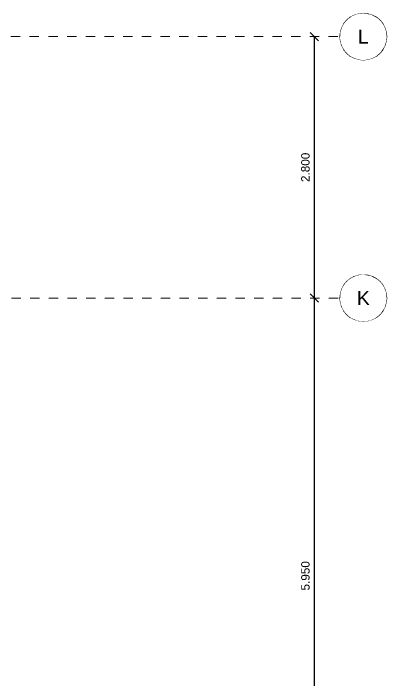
# Model space of a CAD drawing. Header units: inches. Extents: x -11.3 to 47.2, y -1.9 to 32.
# Drawn here: x 27.22 to 31.22, y 20.96 to 28.1 of the extents above; entities that cross this region are included whole.
import ezdxf
from ezdxf.enums import TextEntityAlignment as Align

# ---------------------------------------------------------------- set-up
doc = ezdxf.new("R2010")
doc.units = ezdxf.units.IN
doc.header["$MEASUREMENT"] = 0
doc.set_wipeout_variables(frame=1)
doc.linetypes.add('AXES-TYP$0$CENTER2', pattern=[1.125, 0.75, -0.125, 0.125, -0.125])
doc.layers.add('AXES-2ND&3RD$0$A-GRID-IDEN @ 50', color=51, linetype='Continuous')
for name, color, linetype, lineweight in [('AXES-2ND&3RD$0$S-AXIS-CIRC', 22, 'Continuous', 13), ('AXES-TYP$0$S-AXIS-PLAN', 20, 'AXES-TYP$0$CENTER2', 18), ('FOUNDATION$0$S-ANNO-TEXT', 130, 'Continuous', 13)]:
    doc.layers.add(name, color=color, linetype=linetype, lineweight=lineweight)
doc.styles.add('AXES-2ND&3RD$0$DMA-T-S', font='sanss___.ttf', dxfattribs={"height": 0.0023})
doc.styles.add('AXES-ROOF$0$DMA-TXT-DIM', font='sanss___.ttf', dxfattribs={"height": 0.0018})
doc.styles.add('AXES-TYP$0$DMA-TXT-DIM', font='sanss___.ttf', dxfattribs={"height": 0.0018})
doc.dimstyles.new('AXES-ROOF$0$DMA-DIM', dxfattribs={"dimtxt": 0.0018, "dimasz": 0.0018, "dimexe": 0, "dimexo": 0, "dimgap": 0.001, "dimtad": 1, "dimdec": 3, "dimlfac": -1, "dimrnd": 0.001, "dimzin": 1, "dimdsep": 46, "dimtxsty": 'AXES-ROOF$0$DMA-TXT-DIM', "dimblk": 'AXES-ROOF$0$_Oblique', "dimcen": 0.003, "dimclrd": 256, "dimclre": 256, "dimclrt": 2, "dimadec": 3, "dimazin": 0, "dimtfac": 1, "dimtdec": 3, "dimtofl": 0, "dimtmove": 0, "dimatfit": 3, "dimfxl": 0.05, "dimtolj": 1, "dimtzin": 0, "dimlwe": -1, "dimarcsym": 0})
doc.dimstyles.new('AXES-TYP$0$DMA-DIM', dxfattribs={"dimtxt": 0.0018, "dimasz": 0.0018, "dimexe": 0, "dimexo": 0, "dimgap": 0.001, "dimtad": 1, "dimdec": 3, "dimlfac": -1, "dimrnd": 0.001, "dimzin": 1, "dimdsep": 46, "dimtxsty": 'AXES-TYP$0$DMA-TXT-DIM', "dimblk": 'AXES-TYP$0$_Oblique', "dimcen": 0.003, "dimclrd": 256, "dimclre": 256, "dimclrt": 2, "dimadec": 3, "dimazin": 0, "dimtfac": 1, "dimtdec": 3, "dimtofl": 0, "dimtmove": 0, "dimatfit": 3, "dimfxl": 0.05, "dimtolj": 1, "dimtzin": 0, "dimlwe": -1, "dimarcsym": 0})

# ---------------------------------------------------------------- blocks, each defined once
blk = doc.blocks.new('AXES-TYP$0$_Oblique')
at = {"color": 0, "linetype": 'ByBlock', "lineweight": -2}
blk.add_line((0.5, 0.5), (-0.5, -0.5), dxfattribs=at)
blk = doc.blocks.new('*D181')
at = {"layer": 'Defpoints', "color": 0, "transparency": 16777216}
for p in [(30.4497, 27.85), (30.4497, 27.85), (30.4497, 25.05)]:
    blk.add_point(p, dxfattribs=at)
at = {"layer": 'FOUNDATION$0$S-ANNO-TEXT', "lineweight": -2, "transparency": 16777216}
blk.add_line((30.4497, 25.05), (30.4497, 27.85), dxfattribs=at)
at = {"layer": 'FOUNDATION$0$S-ANNO-TEXT', "lineweight": -2, "transparency": 16777216, "xscale": 0.09, "yscale": 0.09, "zscale": 0.09}
for p, rotation in [((30.4497, 27.85), 90), ((30.4497, 25.05), 270)]:
    blk.add_blockref('AXES-TYP$0$_Oblique', p, dxfattribs=dict(at, rotation=rotation))
at = {"layer": 'FOUNDATION$0$S-ANNO-TEXT', "transparency": 16777216, "insert": (30.3534, 26.45), "char_height": 0.09, "attachment_point": 5, "rotation": 90, "style": 'AXES-TYP$0$DMA-TXT-DIM'}
blk.add_mtext('\\A1;2.800', dxfattribs=at)
blk = doc.blocks.new('AXES-ROOF$0$_Oblique')
at = {"color": 0, "linetype": 'ByBlock', "lineweight": -2}
blk.add_line((0.5, 0.5), (-0.5, -0.5), dxfattribs=at)
blk = doc.blocks.new('*D193')
at = {"layer": 'Defpoints', "color": 0, "transparency": 16777216}
for p in [(30.4497, 25.05), (30.4497, 25.05), (30.4497, 19.1)]:
    blk.add_point(p, dxfattribs=at)
at = {"layer": 'FOUNDATION$0$S-ANNO-TEXT', "lineweight": -2, "transparency": 16777216}
blk.add_line((30.4497, 19.1), (30.4497, 25.05), dxfattribs=at)
at = {"layer": 'FOUNDATION$0$S-ANNO-TEXT', "lineweight": -2, "transparency": 16777216, "xscale": 0.09, "yscale": 0.09, "zscale": 0.09}
for p, rotation in [((30.4497, 25.05), 90), ((30.4497, 19.1), 270)]:
    blk.add_blockref('AXES-ROOF$0$_Oblique', p, dxfattribs=dict(at, rotation=rotation))
at = {"layer": 'FOUNDATION$0$S-ANNO-TEXT', "transparency": 16777216, "insert": (30.3534, 22.075), "char_height": 0.09, "attachment_point": 5, "rotation": 90, "style": 'AXES-ROOF$0$DMA-TXT-DIM'}
blk.add_mtext('\\A1;5.950', dxfattribs=at)
blk = doc.blocks.new('AXES-2ND&3RD$0$GI')
at = {"layer": 'AXES-2ND&3RD$0$S-AXIS-CIRC'}
blk.add_circle((0, 0), 0.005, dxfattribs=at)
at = {"style": 'AXES-2ND&3RD$0$DMA-T-S'}
blk.add_attdef('GRID_INDICATOR', text='', height=0.003, dxfattribs=at).set_placement((0, 0), align=Align.MIDDLE)
blk.add_wipeout([(0, 0.005), (0.0017, 0.0047), (0.00306, 0.00395), (0.00388, 0.00315), (0.00443, 0.00232), (0.00481, 0.00137), (0.005, 0), (0.00493, -0.00086), (0.00455, -0.00207), (0.00368, -0.00338), (0.00281, -0.00414), (0.00209, -0.00454), (0.00139, -0.0048), (0.00044, -0.00498), (-0.00046, -0.00498), (-0.00143, -0.00479), (-0.00255, -0.0043), (-0.00307, -0.00394), (-0.00383, -0.00322), (-0.0044, -0.00237), (-0.00482, -0.00132), (-0.00498, -0.00047), (-0.00493, 0.00082), (-0.00466, 0.0018), (-0.00433, 0.0025), (-0.00388, 0.00315), (-0.00314, 0.00389), (-0.00238, 0.0044), (-0.00159, 0.00474), (-0.00097, 0.0049)]).dxf.layer = 'AXES-2ND&3RD$0$S-AXIS-CIRC'
for tag, p in [('LINE_1', (0, 0.0015)), ('LINE_2', (0, -0.00216))]:
    blk.add_attdef(tag, text='', height=0.003, dxfattribs=at).set_placement(p, align=Align.MIDDLE)

msp = doc.modelspace()

# ---------------------------------------------------------------- linework, layer by layer
at = {"layer": 'AXES-TYP$0$S-AXIS-PLAN', "ltscale": 0.01}
for p, q in [((-2.2001, 27.85), (30.7233, 27.85)), ((-2.1947, 25.05), (30.7233, 25.05))]:
    msp.add_line(p, q, dxfattribs=at)

# ---------------------------------------------------------------- dimensions: what is measured, and where the dimension line sits
at = {"layer": 'FOUNDATION$0$S-ANNO-TEXT'}
for base, p1, p2, dimstyle, picture, middle in [((30.4497, 27.85), (30.4497, 25.05), (30.4497, 27.85), 'AXES-TYP$0$DMA-DIM', '*D181', (30.3534, 26.45)), ((30.4497, 25.05), (30.4497, 19.1), (30.4497, 25.05), 'AXES-ROOF$0$DMA-DIM', '*D193', (30.3534, 22.075))]:
    dim = msp.add_linear_dim(base=base, p1=p1, p2=p2, angle=90, dimstyle=dimstyle, override={"dimscale": 0, "dimclrt": 256, "dimtix": 1, "dimtofl": 1, "dimtmove": 1, "dimatfit": 0}, dxfattribs=at)
    dim.commit()
    dim.dimension.update_dxf_attribs({"geometry": picture, "text_midpoint": middle})

# ---------------------------------------------------------------- next in the draw order: block references
at = {"layer": 'AXES-2ND&3RD$0$A-GRID-IDEN @ 50'}
ref = msp.add_blockref('AXES-2ND&3RD$0$GI', (30.9733, 27.85), dxfattribs=dict(at, xscale=50, yscale=50, zscale=50))
ref.add_attrib('GRID_INDICATOR', 'L', dxfattribs={"layer": '0', "color": 2, "height": 0.15, "style": 'AXES-2ND&3RD$0$DMA-T-S'}).set_placement((30.9733, 27.85), align=Align.MIDDLE)
ref = msp.add_blockref('AXES-2ND&3RD$0$GI', (30.9733, 25.05), dxfattribs=dict(at, xscale=50, yscale=50, zscale=50))
ref.add_attrib('GRID_INDICATOR', 'K', dxfattribs={"layer": '0', "color": 2, "height": 0.15, "style": 'AXES-2ND&3RD$0$DMA-T-S'}).set_placement((30.9733, 25.05), align=Align.MIDDLE)

doc.saveas('drawing.dxf')
